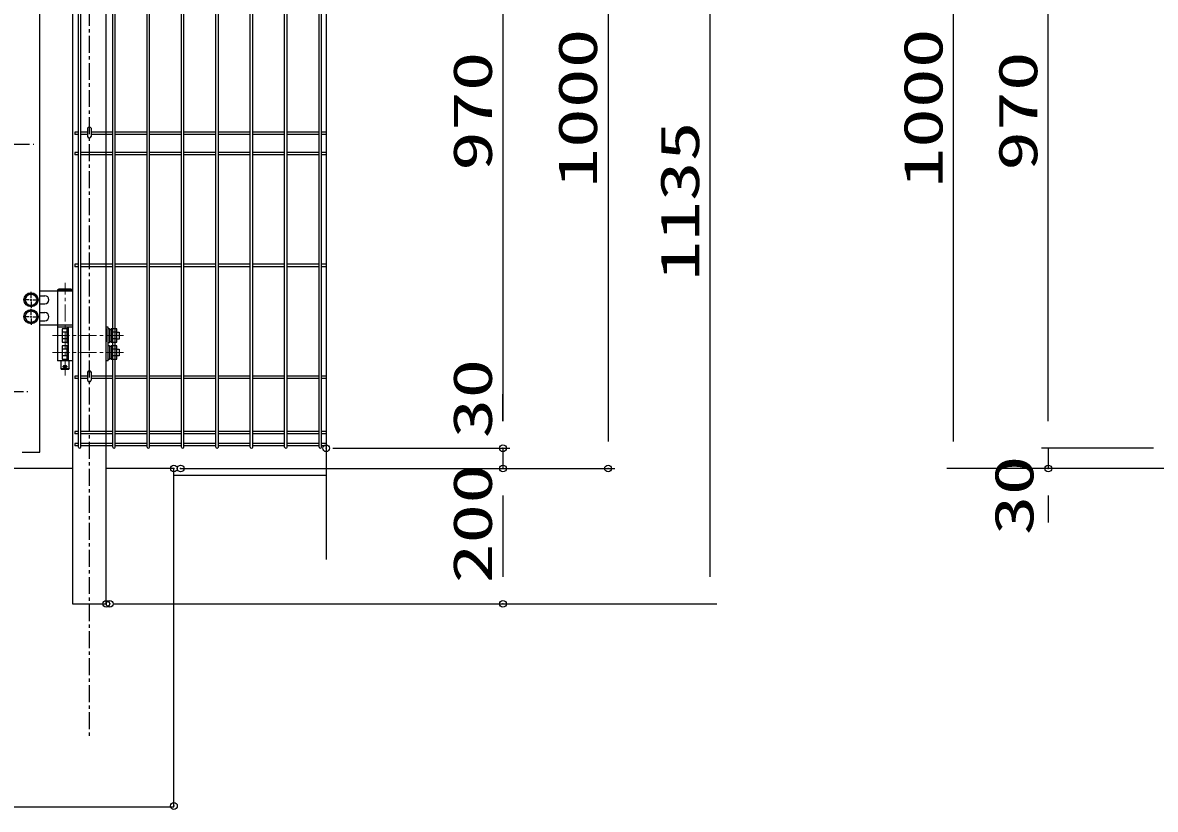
# Model space of a CAD drawing. Units: millimetres, scale not verified. Extents: x -4425 to 4425, y -3150 to 3150.
# Drawn here: x -1574 to 100, y -1213 to -50 of the extents above; entities that cross this region are included whole.
import ezdxf
from ezdxf.enums import TextEntityAlignment as Align

# ---------------------------------------------------------------- set-up
doc = ezdxf.new("R2010")
doc.units = ezdxf.units.MM
doc.header["$LTSCALE"] = 20
doc.header["$PDMODE"] = 32
doc.header["$PDSIZE"] = 10
doc.linetypes.add('USER1', pattern=[2, 1.25, -0.25, 0.25, -0.25])
for name, color, linetype, lineweight in [('0-0_外形線', 7, 'Continuous', 25), ('0-3_寸法線', 4, 'Continuous', 25), ('0-6_LAYER04', 1, 'USER1', 25), ('0-7_扉縦枠', 7, 'Continuous', 25), ('0-8_Jﾊﾟﾈﾙ', 3, 'Continuous', 25), ('0-9_EXTCNT-L', 4, 'Continuous', 25), ('0-A_0', 7, 'Continuous', 25), ('0-F_PRTLST-S', 7, 'Continuous', 25), ('1-0_丁番', 3, 'Continuous', 25), ('1-1_軸線', 1, 'USER1', 9)]:
    doc.layers.add(name, color=color, linetype=linetype, lineweight=lineweight)
doc.layers.add('0-5_DEFPOINTS', color=7, linetype='Continuous')
doc.styles.add('ＭＳ ゴシック', font='')
doc.styles.get('ＭＳ ゴシック').set_extended_font_data('MS Gothic')

msp = doc.modelspace()

# ---------------------------------------------------------------- linework, layer by layer
at = {"layer": '0-0_外形線'}
for p, q in [((-1500.19, 216.03), (-1500.19, -908.97)), ((-1450.19, -908.97), (-1450.19, 216.03)), ((-1500.19, -708.97), (-1600.19, -708.97)), ((-1350.19, -708.97), (-1450.19, -708.97)), ((-1350.19, -1208.97), (-1350.19, -708.97)), ((-1350.19, -718.97), (-1125.19, -718.97)), ((-1500.19, -908.97), (-1450.19, -908.97)), ((-1600.19, -1208.97), (-1350.19, -1208.97))]:
    msp.add_line(p, q, dxfattribs=at)
at = {"layer": '0-3_寸法線'}
for p, q in [((-198.42, -668.97), (-198.42, 251.03)), ((-864.07, 250.71), (-864.07, -638.97)), ((-708.75, 250.71), (-708.75, -668.97)), ((-557.95, -868.97), (-557.95, 186.03)), ((-864.07, -638.97), (-864.07, -598.97)), ((-1115.19, -678.97), (-854.07, -678.97)), ((-1115.19, -678.97), (-854.07, -678.97)), ((-864.07, -678.97), (-864.07, -708.97)), ((-1340.19, -708.97), (-854.07, -708.97)), ((-1340.19, -708.97), (-854.07, -708.97)), ((-1330.19, -708.97), (-698.75, -708.97)), ((322.28, -708.97), (-208.42, -708.97)), ((-864.07, -748.97), (-864.07, -868.97)), ((-864.07, -748.97), (-864.07, -788.97)), ((-1440.19, -908.97), (-854.07, -908.97)), ((-1434.94, -908.97), (-547.95, -908.97))]:
    msp.add_line(p, q, dxfattribs=at)
at = {"layer": '0-5_DEFPOINTS'}
for p in [(-1125.19, -678.97), (-864.07, -678.97), (-1350.19, -708.97), (-1340.19, -708.97), (-864.07, -708.97), (-708.75, -708.97), (-58.42, -708.97), (-1450.19, -908.97), (-1444.94, -908.97), (-864.07, -908.97), (-1350.19, -1207.89)]:
    msp.add_point(p, dxfattribs=at)
at = {"layer": '0-6_LAYER04'}
for p, q in [((-1475.19, 250.59), (-1475.19, -1104.9)), ((-2628.29, -229.47), (-1557.09, -229.47)), ((-2637.29, -594.97), (-1566.09, -594.97))]:
    msp.add_line(p, q, dxfattribs=at)
at = {"layer": '0-7_扉縦枠'}
for p, q in [((-1548.19, -684.97), (-1548.19, 226.03)), ((-1574.19, -684.97), (-1548.19, -684.97))]:
    msp.add_line(p, q, dxfattribs=at)
at = {"layer": '0-8_Jﾊﾟﾈﾙ'}
for p, q in [((-1491.19, -677.17), (-1491.19, 289.23)), ((-1487.59, -677.17), (-1487.59, 289.23)), ((-1440.42, -677.17), (-1440.42, 289.23)), ((-1436.82, -677.17), (-1436.82, 289.23)), ((-1389.65, -677.17), (-1389.65, 289.23)), ((-1386.05, -677.17), (-1386.05, 289.23)), ((-1338.88, -677.17), (-1338.88, 289.23)), ((-1335.28, -677.17), (-1335.28, 289.23)), ((-1288.11, -677.17), (-1288.11, 289.23)), ((-1284.51, -677.17), (-1284.51, 289.23)), ((-1237.34, -677.17), (-1237.34, 289.23)), ((-1233.74, -677.17), (-1233.74, 289.23)), ((-1186.57, -677.17), (-1186.57, 289.23)), ((-1182.97, -677.17), (-1182.97, 289.23)), ((-1135.8, -677.17), (-1135.8, 289.23)), ((-1132.2, -677.17), (-1132.2, 289.23)), ((-1491.19, -215.27), (-1496.39, -215.27)), ((-1477.79, -211.67), (-1487.59, -211.67)), ((-1477.79, -215.27), (-1487.59, -215.27)), ((-1440.42, -211.67), (-1472.59, -211.67)), ((-1440.42, -215.27), (-1472.59, -215.27)), ((-1389.65, -211.67), (-1436.82, -211.67)), ((-1389.65, -215.27), (-1436.82, -215.27)), ((-1338.88, -211.67), (-1386.05, -211.67)), ((-1338.88, -215.27), (-1386.05, -215.27)), ((-1288.11, -211.67), (-1335.28, -211.67)), ((-1288.11, -215.27), (-1335.28, -215.27)), ((-1237.34, -211.67), (-1284.51, -211.67)), ((-1237.34, -215.27), (-1284.51, -215.27)), ((-1186.57, -211.67), (-1233.74, -211.67)), ((-1186.57, -215.27), (-1233.74, -215.27)), ((-1135.8, -211.67), (-1182.97, -211.67)), ((-1135.8, -215.27), (-1182.97, -215.27)), ((-1125.19, -211.67), (-1132.2, -211.67)), ((-1125.19, -215.27), (-1132.2, -215.27)), ((-1496.39, -241.67), (-1496.39, -245.27)), ((-1491.19, -241.67), (-1496.39, -241.67)), ((-1491.19, -245.27), (-1496.39, -245.27)), ((-1440.42, -241.67), (-1487.59, -241.67)), ((-1440.42, -245.27), (-1487.59, -245.27)), ((-1389.65, -241.67), (-1436.82, -241.67)), ((-1389.65, -245.27), (-1436.82, -245.27)), ((-1338.88, -241.67), (-1386.05, -241.67)), ((-1338.88, -245.27), (-1386.05, -245.27)), ((-1288.11, -241.67), (-1335.28, -241.67)), ((-1288.11, -245.27), (-1335.28, -245.27)), ((-1237.34, -241.67), (-1284.51, -241.67)), ((-1237.34, -245.27), (-1284.51, -245.27)), ((-1186.57, -241.67), (-1233.74, -241.67)), ((-1186.57, -245.27), (-1233.74, -245.27)), ((-1135.8, -241.67), (-1182.97, -241.67)), ((-1135.8, -245.27), (-1182.97, -245.27)), ((-1125.19, -241.67), (-1132.2, -241.67)), ((-1125.19, -245.27), (-1132.2, -245.27)), ((-1491.19, -410.52), (-1496.39, -410.52)), ((-1440.42, -406.92), (-1487.59, -406.92)), ((-1440.42, -410.52), (-1487.59, -410.52)), ((-1389.65, -406.92), (-1436.82, -406.92)), ((-1389.65, -410.52), (-1436.82, -410.52)), ((-1338.88, -406.92), (-1386.05, -406.92)), ((-1338.88, -410.52), (-1386.05, -410.52)), ((-1288.11, -406.92), (-1335.28, -406.92)), ((-1288.11, -410.52), (-1335.28, -410.52)), ((-1237.34, -406.92), (-1284.51, -406.92)), ((-1237.34, -410.52), (-1284.51, -410.52)), ((-1186.57, -406.92), (-1233.74, -406.92)), ((-1186.57, -410.52), (-1233.74, -410.52)), ((-1135.8, -406.92), (-1182.97, -406.92)), ((-1135.8, -410.52), (-1182.97, -410.52)), ((-1125.19, -406.92), (-1132.2, -406.92)), ((-1125.19, -410.52), (-1132.2, -410.52)), ((-1496.39, -572.17), (-1496.39, -575.77)), ((-1491.19, -572.17), (-1496.39, -572.17)), ((-1491.19, -575.77), (-1496.39, -575.77)), ((-1477.79, -572.17), (-1487.59, -572.17)), ((-1477.79, -575.77), (-1487.59, -575.77)), ((-1440.42, -572.17), (-1472.59, -572.17)), ((-1440.42, -575.77), (-1472.59, -575.77)), ((-1389.65, -572.17), (-1436.82, -572.17)), ((-1389.65, -575.77), (-1436.82, -575.77)), ((-1338.88, -572.17), (-1386.05, -572.17)), ((-1338.88, -575.77), (-1386.05, -575.77)), ((-1288.11, -572.17), (-1335.28, -572.17)), ((-1288.11, -575.77), (-1335.28, -575.77)), ((-1237.34, -572.17), (-1284.51, -572.17)), ((-1237.34, -575.77), (-1284.51, -575.77)), ((-1186.57, -572.17), (-1233.74, -572.17)), ((-1186.57, -575.77), (-1233.74, -575.77)), ((-1135.8, -572.17), (-1182.97, -572.17)), ((-1135.8, -575.77), (-1182.97, -575.77)), ((-1125.19, -572.17), (-1132.2, -572.17)), ((-1125.19, -575.77), (-1132.2, -575.77)), ((-1496.39, -654.17), (-1496.39, -657.77)), ((-1491.19, -654.17), (-1496.39, -654.17)), ((-1491.19, -657.77), (-1496.39, -657.77)), ((-1440.42, -654.17), (-1487.59, -654.17)), ((-1440.42, -657.77), (-1487.59, -657.77)), ((-1389.65, -654.17), (-1436.82, -654.17)), ((-1389.65, -657.77), (-1436.82, -657.77)), ((-1338.88, -654.17), (-1386.05, -654.17)), ((-1338.88, -657.77), (-1386.05, -657.77)), ((-1288.11, -654.17), (-1335.28, -654.17)), ((-1288.11, -657.77), (-1335.28, -657.77)), ((-1237.34, -654.17), (-1284.51, -654.17)), ((-1237.34, -657.77), (-1284.51, -657.77)), ((-1186.57, -654.17), (-1233.74, -654.17)), ((-1186.57, -657.77), (-1233.74, -657.77)), ((-1135.8, -654.17), (-1182.97, -654.17)), ((-1135.8, -657.77), (-1182.97, -657.77)), ((-1125.19, -654.17), (-1132.2, -654.17)), ((-1125.19, -657.77), (-1132.2, -657.77)), ((-1491.19, -671.77), (-1496.39, -671.77)), ((-1496.39, -671.77), (-1496.39, -675.37)), ((-1491.19, -675.37), (-1496.39, -675.37)), ((-1440.42, -671.77), (-1487.59, -671.77)), ((-1440.42, -675.37), (-1487.59, -675.37)), ((-1389.65, -671.77), (-1436.82, -671.77)), ((-1389.65, -675.37), (-1436.82, -675.37)), ((-1338.88, -671.77), (-1386.05, -671.77)), ((-1338.88, -675.37), (-1386.05, -675.37)), ((-1288.11, -671.77), (-1335.28, -671.77)), ((-1288.11, -675.37), (-1335.28, -675.37)), ((-1237.34, -671.77), (-1284.51, -671.77)), ((-1237.34, -675.37), (-1284.51, -675.37)), ((-1186.57, -671.77), (-1233.74, -671.77)), ((-1186.57, -675.37), (-1233.74, -675.37)), ((-1135.8, -671.77), (-1182.97, -671.77)), ((-1135.8, -675.37), (-1182.97, -675.37)), ((-1125.19, -671.77), (-1132.2, -671.77)), ((-1125.19, -675.37), (-1132.2, -675.37))]:
    msp.add_line(p, q, dxfattribs=at)
for points in [[(-1491.19, -211.67), (-1496.39, -211.67), (-1496.39, -215.27)], [(-1491.19, -406.92), (-1496.39, -406.92), (-1496.39, -410.52)]]:
    msp.add_lwpolyline(points, dxfattribs=at)
for centre in [(-1489.39, -677.17), (-1438.62, -677.17), (-1387.85, -677.17), (-1337.08, -677.17), (-1286.31, -677.17), (-1235.54, -677.17), (-1184.77, -677.17), (-1134, -677.17)]:
    msp.add_arc(centre, 1.8, 180, 0, dxfattribs=at)
at = {"layer": '0-9_EXTCNT-L'}
msp.add_line((-1125.19, 382.61), (-1125.19, -843.47), dxfattribs=at)
at = {"layer": '0-A_0', "color": 4}
for p, q in [((-58.42, -638.97), (-58.42, 251.03)), ((-58.42, -638.97), (-58.42, -598.97)), ((97.23, -678.97), (-68.42, -678.97)), ((97.23, -678.97), (-68.42, -678.97)), ((-58.42, -678.97), (-58.42, -708.97)), ((322.28, -708.97), (-68.42, -708.97)), ((-58.42, -748.97), (-58.42, -788.97))]:
    msp.add_line(p, q, dxfattribs=at)
at = {"layer": '0-A_0'}
for centre in [(-1475.19, -205.76), (-1475.19, -566.26)]:
    msp.add_ellipse(centre, major_axis=(-2.6, 0), ratio=0.649974, start_param=3.1415927, end_param=6.2831853, dxfattribs=at)
at = {"layer": '0-F_PRTLST-S'}
for p, q in [((-1477.79, -205.75), (-1477.79, -217.92)), ((-1472.59, -205.75), (-1472.59, -217.92)), ((-1477.79, -566.25), (-1477.79, -578.42)), ((-1472.59, -566.25), (-1472.59, -578.42))]:
    msp.add_line(p, q, dxfattribs=at)
for centre in [(-1475.19, -217.92), (-1475.19, -578.42)]:
    msp.add_arc(centre, 2.6, 180, 0, dxfattribs=at)
at = {"layer": '1-0_丁番'}
for p, q in [((-1561.19, -456.77), (-1561.19, -447.62)), ((-1561.19, -456.77), (-1561.19, -447.62)), ((-1500.19, -446.97), (-1548.19, -446.97)), ((-1520.04, -443.97), (-1521.89, -444.97)), ((-1521.89, -444.97), (-1521.89, -499.97)), ((-1500.19, -444.97), (-1521.89, -444.97)), ((-1502.04, -443.97), (-1520.04, -443.97)), ((-1502.04, -443.97), (-1500.19, -444.97)), ((-1500.19, -444.97), (-1500.19, -499.97)), ((-1563.89, -459.47), (-1573.04, -459.47)), ((-1562.54, -459.47), (-1559.84, -459.47)), ((-1562.54, -459.47), (-1559.84, -459.47)), ((-1561.19, -460.82), (-1561.19, -458.12)), ((-1561.19, -460.82), (-1561.19, -458.12)), ((-1561.19, -462.17), (-1561.19, -471.32)), ((-1561.19, -462.17), (-1561.19, -471.32)), ((-1558.49, -459.47), (-1549.34, -459.47)), ((-1558.49, -459.47), (-1549.34, -459.47)), ((-1548.19, -453.47), (-1540.79, -453.47)), ((-1548.19, -465.47), (-1540.79, -465.47)), ((-1563.89, -484.47), (-1573.04, -484.47)), ((-1562.54, -484.47), (-1559.84, -484.47)), ((-1561.19, -481.77), (-1561.19, -472.62)), ((-1561.19, -485.82), (-1561.19, -483.12)), ((-1558.49, -484.47), (-1548.19, -484.47)), ((-1548.19, -478.47), (-1540.79, -478.47)), ((-1561.19, -487.17), (-1561.19, -496.32)), ((-1548.19, -490.47), (-1540.79, -490.47)), ((-1500.19, -496.97), (-1548.19, -496.97)), ((-1521.89, -499.97), (-1521.89, -549.97)), ((-1500.19, -499.97), (-1521.89, -499.97)), ((-1506.19, -499.97), (-1506.19, -549.97)), ((-1500.19, -499.97), (-1500.19, -549.97)), ((-1500.19, -501.97), (-1500.19, -522.97)), ((-1447.19, -499.97), (-1450.19, -499.97)), ((-1450.19, -501.97), (-1450.19, -521.67)), ((-1447.19, -549.97), (-1447.19, -499.97)), ((-1447.19, -501.97), (-1445.19, -501.97)), ((-1445.19, -501.97), (-1445.19, -522.97)), ((-1515.19, -502.65), (-1515.19, -522.28)), ((-1508.19, -502.65), (-1515.19, -502.65)), ((-1508.19, -507.56), (-1515.19, -507.56)), ((-1508.19, -517.38), (-1515.19, -517.38)), ((-1445.19, -503.27), (-1442.69, -503.27)), ((-1434.69, -502.65), (-1442.69, -502.65)), ((-1442.69, -502.65), (-1442.69, -522.28)), ((-1434.69, -507.56), (-1442.69, -507.56)), ((-1434.69, -517.38), (-1442.69, -517.38)), ((-1434.69, -522.28), (-1434.69, -502.65)), ((-1431.19, -517.47), (-1434.69, -517.47)), ((-1515.19, -522.28), (-1508.19, -522.28)), ((-1515.19, -527.65), (-1515.19, -547.28)), ((-1508.19, -527.65), (-1515.19, -527.65)), ((-1508.19, -532.56), (-1515.19, -532.56)), ((-1508.19, -522.97), (-1506.19, -522.97)), ((-1508.19, -526.97), (-1508.19, -547.97)), ((-1506.19, -526.97), (-1508.19, -526.97)), ((-1445.19, -522.97), (-1447.19, -522.97)), ((-1447.19, -526.97), (-1445.19, -526.97)), ((-1442.69, -521.67), (-1445.19, -521.67)), ((-1445.19, -526.97), (-1445.19, -547.97)), ((-1445.19, -528.27), (-1442.69, -528.27)), ((-1442.69, -522.28), (-1434.69, -522.28)), ((-1442.69, -527.65), (-1442.69, -547.28)), ((-1434.69, -527.65), (-1442.69, -527.65)), ((-1434.69, -532.56), (-1442.69, -532.56)), ((-1434.69, -547.28), (-1434.69, -527.65)), ((-1434.69, -532.47), (-1431.19, -532.47)), ((-1431.19, -532.47), (-1431.19, -542.47)), ((-1500.19, -549.97), (-1521.89, -549.97)), ((-1508.19, -542.38), (-1515.19, -542.38)), ((-1515.19, -547.28), (-1508.19, -547.28)), ((-1508.19, -547.97), (-1506.19, -547.97)), ((-1505.04, -560.97), (-1505.04, -549.97)), ((-1447.19, -549.97), (-1450.19, -549.97)), ((-1445.19, -547.97), (-1447.19, -547.97)), ((-1442.69, -546.67), (-1445.19, -546.67)), ((-1434.69, -542.38), (-1442.69, -542.38)), ((-1442.69, -547.28), (-1434.69, -547.28)), ((-1431.19, -542.47), (-1434.69, -542.47)), ((-1517.04, -560.97), (-1505.04, -560.97)), ((-1516.49, -561.97), (-1505.59, -561.97)), ((-1514.87, -557.97), (-1507.21, -557.97)), ((-1505.04, -560.97), (-1505.59, -561.97))]:
    msp.add_line(p, q, dxfattribs=at)
for points in [[(-1566.1, -450.97), (-1571.01, -459.47), (-1566.1, -467.97), (-1556.28, -467.97), (-1551.38, -459.47), (-1556.28, -450.97)], [(-1566.1, -475.97), (-1571.01, -484.47), (-1566.1, -492.97), (-1556.28, -492.97), (-1551.38, -484.47), (-1556.28, -475.97)]]:
    msp.add_lwpolyline(points, close=True, dxfattribs=at)
for points in [[(-1506.19, -501.97), (-1508.19, -501.97), (-1508.19, -522.97)], [(-1434.69, -507.47), (-1431.19, -507.47), (-1431.19, -517.47)], [(-1517.04, -549.97), (-1517.04, -560.97), (-1516.49, -561.97)]]:
    msp.add_lwpolyline(points, dxfattribs=at)
for centre, radius in [((-1561.19, -459.47), 10.5), ((-1561.19, -459.47), 8.5), ((-1561.19, -484.47), 10.5), ((-1561.19, -484.47), 8.5), ((-1511.04, -557.97), 2)]:
    msp.add_circle(centre, radius, dxfattribs=at)
for centre in [(-1540.79, -459.47), (-1540.79, -484.47)]:
    msp.add_arc(centre, 6, 270, 90, dxfattribs=at)
at = {"layer": '1-1_軸線'}
for p, q in [((-1511.04, -571.56), (-1511.04, -434.38)), ((-1529.65, -512.47), (-1424.38, -512.47)), ((-1529.65, -537.47), (-1424.38, -537.47))]:
    msp.add_line(p, q, dxfattribs=at)

# ---------------------------------------------------------------- texts
at = {"layer": '0-3_寸法線', "color": 2, "style": 'ＭＳ ゴシック', "width": 1.5}
for s, p in [('1000', (-707.65, -294.13)), ('1000', (-197.32, -293.97)), ('970', (-862.96, -269.13)), ('1135', (-556.85, -431.47)), ('30', (-862.96, -664.45)), ('200', (-862.96, -878.97))]:
    msp.add_text(s, height=57.77, rotation=90, dxfattribs=at).set_placement(p, align=Align.BOTTOM_LEFT)
at = {"layer": '0-A_0', "color": 2, "style": 'ＭＳ ゴシック', "width": 1.5}
for s, p in [('970', (-57.32, -268.97)), ('30', (-63, -807.59))]:
    msp.add_text(s, height=57.77, rotation=90, dxfattribs=at).set_placement(p, align=Align.BOTTOM_LEFT)

doc.saveas('drawing.dxf')
